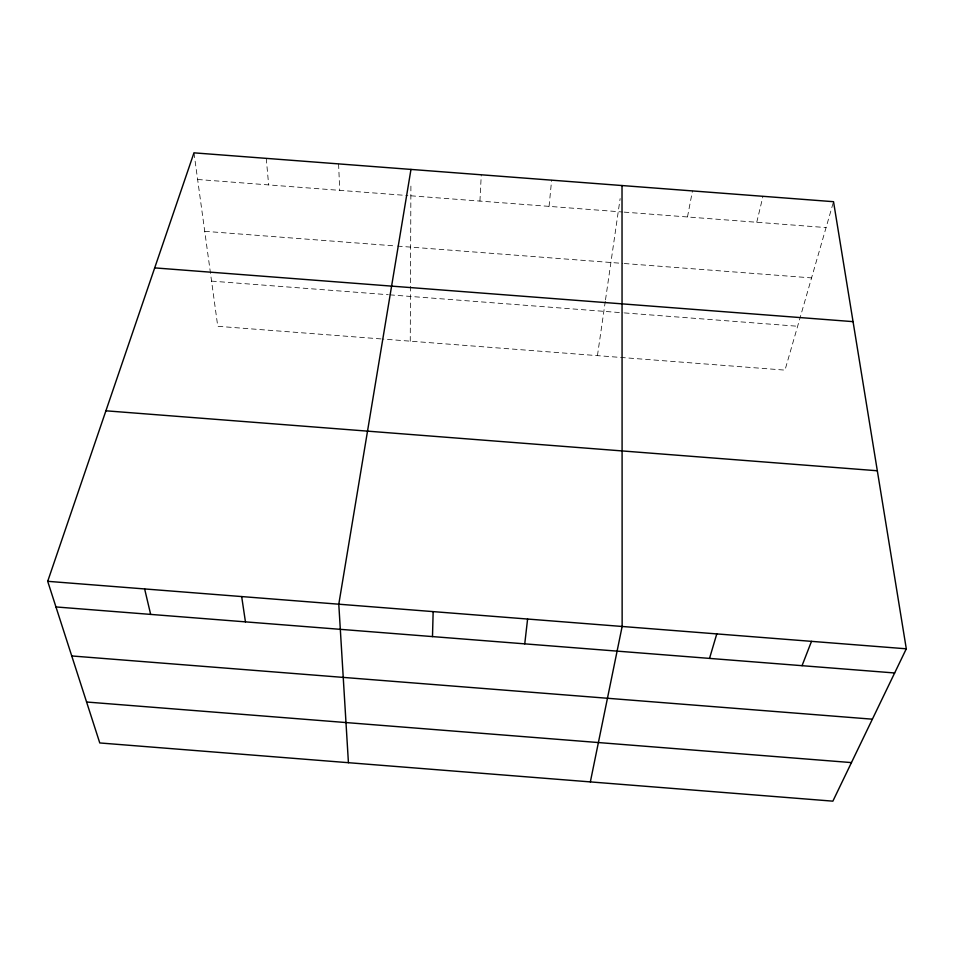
<?xml version="1.0" encoding="UTF-8"?>
<svg xmlns="http://www.w3.org/2000/svg" width="954" height="954" viewBox="0 0 954 954"><rect width="100%" height="100%" fill="white"/><g stroke="black" fill="none" stroke-linecap="round" stroke-linejoin="round"><path stroke-width="0.72" stroke-dasharray="4.77 3.58" d="M410.256 341.174L410.912 182.608M479.934 201.079L481.269 174.785M549.075 206.374L551.627 180.163M597.442 355.639L605.301 301.273M605.504 299.842L620.136 198.599M687.476 216.963L692.473 190.919M756.749 222.27L762.985 196.309M833.14 203.059L784.987 370.128L382.53 339.028M197.633 179.483L407.895 195.57M410.852 195.797L622.664 212.003M624.143 212.122L826.081 227.577M204.74 231.309L396.029 246.001M397.496 246.108L622.783 263.411M624.274 263.519L811.568 277.9M211.573 281.12L388.326 294.726M389.804 294.846L622.914 312.805M624.381 312.912L797.627 326.256M381.075 338.92L217.762 326.304L193.972 152.843M266.249 158.364L268.658 184.921M338.587 163.885L339.731 190.359"/><path stroke-width="1.43" d="M432.496 636.592L433.152 611.621M524.748 643.855L527.598 619.039M410.971 169.418L338.789 604.204L348.425 762.699M590.347 781.898L622.139 626.468L622.02 185.541M709.526 658.403L716.776 633.909M47.7 581.32L193.972 152.843L833.534 201.699L906.3 648.803L832.866 801.157L99.776 742.951L47.7 581.32L906.3 648.803M802.04 665.689L811.496 641.362M154.703 267.883L853.055 321.641M105.906 410.804L877.322 470.763M55.952 606.947L894.649 672.975M71.753 655.958L872.373 719.185M86.587 702.013L851.457 762.592M144.638 588.94L150.66 614.412M241.672 596.572L245.44 621.865"/></g></svg>
